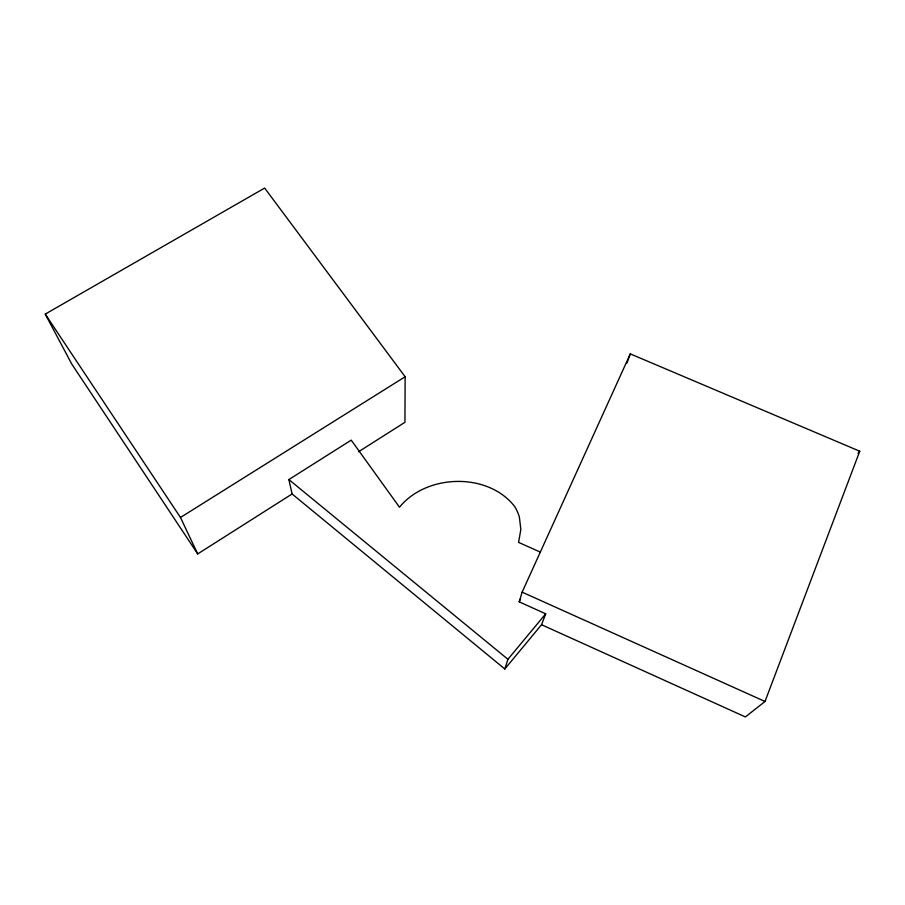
<?xml version="1.0" encoding="UTF-8"?>
<svg xmlns="http://www.w3.org/2000/svg" width="905" height="905" viewBox="0 0 905 905"><rect width="100%" height="100%" fill="white"/><g stroke="black" fill="none" stroke-linecap="round" stroke-linejoin="round"><path stroke-width="1.36" d="M540.081 551.982L518.588 542.4L520.839 529.425L519.38 517.14A41.438 39.503 10.4 0 0 514.289 506.008C487.309 472.048 426.334 474.016 399.501 507.23L351.219 440.147L288.865 479.56L292.1 493.972L197.709 553.917L71.71 363.968L45.25 314.103L264.645 188.059L405.146 376.74L404.942 422.296L358.595 451.731M541.541 624.722L545.715 613.816L519.198 601.848L522.14 592.153L630.287 353.878L859.75 451.222L765.008 701.488L745.403 716.941L541.541 624.722L504.82 668.987L292.1 493.972M504.82 668.987L507.931 659.293L545.715 613.816M626.973 363.075L630.287 353.878M519.198 601.848L520.613 598.737M857.963 453.315L859.75 451.222M197.709 553.917L180.48 517.468L405.146 376.74M522.14 592.153L765.008 701.488M288.865 479.56L507.931 659.293M45.25 314.103L180.48 517.468"/></g></svg>
